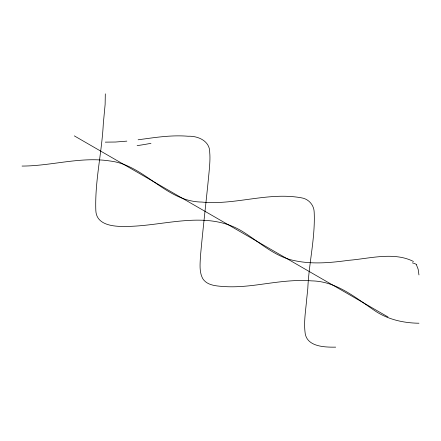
<?xml version="1.0" encoding="UTF-8"?>
<svg xmlns="http://www.w3.org/2000/svg" width="441" height="441" viewBox="0 0 441 441"><rect width="100%" height="100%" fill="white"/><g stroke="black" fill="none" stroke-linecap="round" stroke-linejoin="round"><path stroke-width="0.66" d="M138.132 139.78L147.509 138.513C160.937 136.644 174.515 135.117 188.081 136.247C197.987 135.773 210.043 141.043 209.723 152.514C210.225 157.939 209.8 163.391 209.37 168.804C206.669 198.108 202.998 227.319 200.429 256.629C200.109 263.95 199.117 271.948 202.761 278.662C207.121 285.492 216.162 285.939 223.444 286.523C236.062 287.405 248.685 286.071 261.171 284.335C277.902 282.053 294.825 279.473 311.754 280.884C337.056 281.264 356.582 298.612 376.482 311.837C389.138 319.791 404.138 323.066 418.95 323.22M126.843 141.131L115.531 142.024L105.305 142.14M22.05 166.064C51.448 166.048 80.615 156.373 110.063 161.004C144.747 165.088 165.81 201.68 201.724 202.055C235.108 205.374 268.084 191.747 301.368 197.816C308.408 198.825 313.959 204.856 314.174 212.005C315.392 237.638 308.876 263.073 307.801 288.596L306.688 299.18C305.806 310.034 303.777 320.993 305.007 331.902C306.021 346.813 324.383 347.293 335.695 347.144M74.325 135.883L387.97 316.963M413.487 261.496C394.011 251.491 369.299 258.674 348.655 260.311C330.711 262.781 312.222 264.495 294.34 260.609C274.5 256.64 259.523 242.07 242.881 231.707C207.209 209.458 165.055 226.134 126.6 226.426C115.062 226.724 96.375 225.836 95.829 210.544C94.738 181.499 101.865 152.68 103.304 123.745L105.129 104.401L105.305 93.856M416.48 264.936L418.145 269.197L418.95 274.936M150.96 143.303A85.455 19.514 -1.6 0 1 137.134 145.618M412.329 262.858A85.455 31.416 -44.8 0 1 416.745 264.655"/></g></svg>
